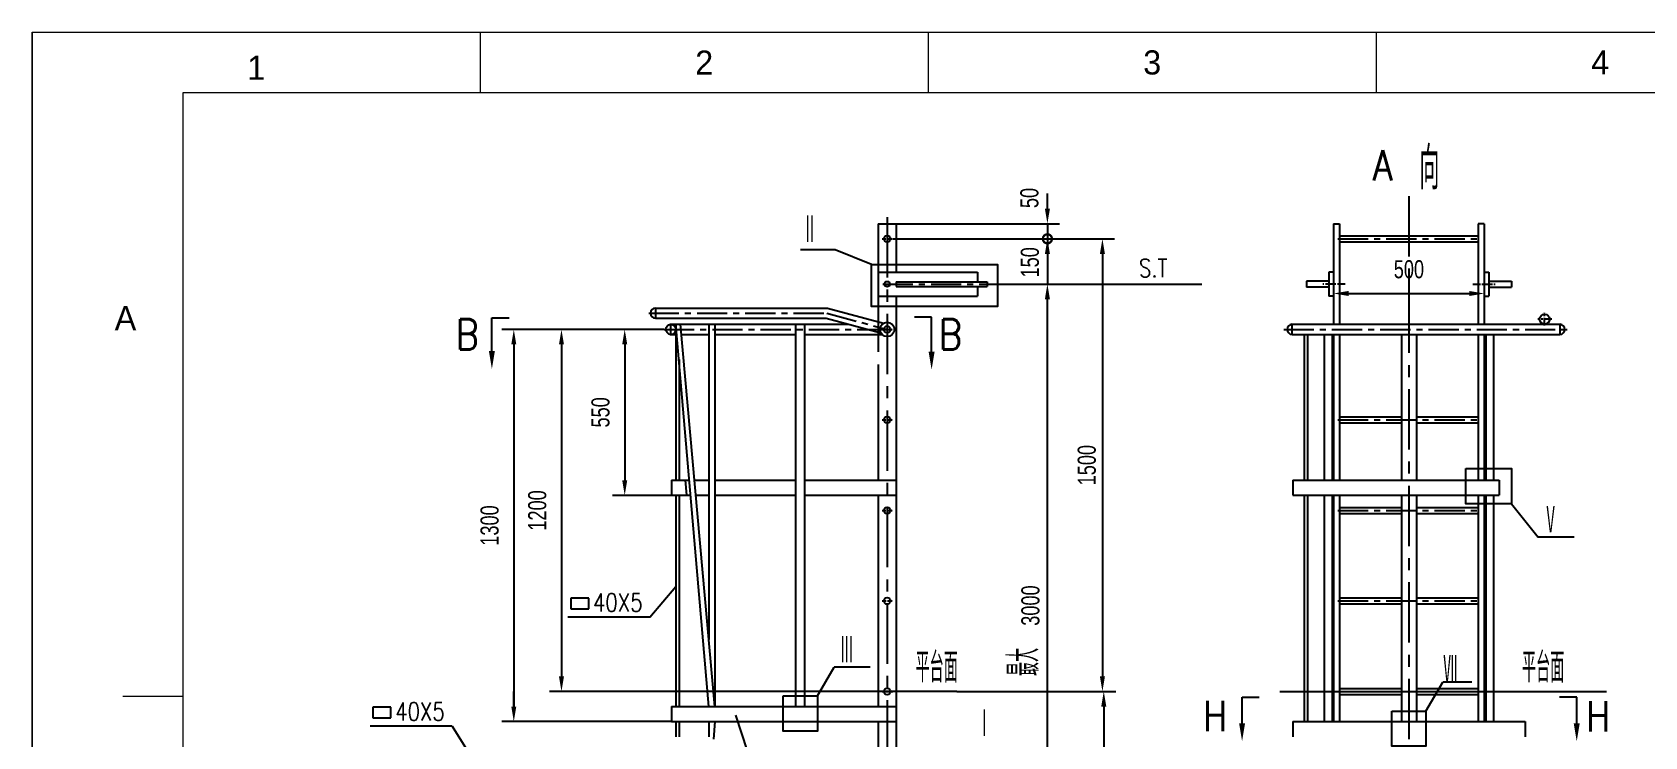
# Model space of a CAD drawing. Extents: x 148 to 221443, y -36682 to 6758.
# Drawn here: x 28158 to 33504, y -6063 to -3729 of the extents above; entities that cross this region are included whole.
import ezdxf
from ezdxf.enums import TextEntityAlignment as Align

# ---------------------------------------------------------------- set-up
doc = ezdxf.new("R2010")
doc.units = 0
doc.header["$LTSCALE"] = 10
doc.header["$MEASUREMENT"] = 0
doc.linetypes.add('CENTERX2', pattern=[4, 2.5, -0.5, 0.5, -0.5])
for name, color, linetype in [('2', 4, 'Continuous'), ('CENTER', 1, 'CENTERX2'), ('DIM', 4, 'Continuous'), ('RED', 7, 'Continuous'), ('WHITE', 7, 'Continuous')]:
    doc.layers.add(name, color=color, linetype=linetype)
doc.layers.add('2（细实线）', color=3, linetype='Continuous', lineweight=20)
doc.layers.add('图框层', color=7, linetype='Continuous', lineweight=15)
doc.styles.add('HZ', font='ROMS.SHX', dxfattribs={"width": 0.75, "bigfont": 'GBCBIG.SHX'})
doc.styles.get("Standard").update_dxf_attribs({"font": 'wison_e.shx', "width": 0.75, "bigfont": 'wison_c.shx'})
doc.styles.add('XW', font='ROMANS.shx', dxfattribs={"width": 0.85})
doc.dimstyles.new('DIM1', dxfattribs={"dimscale": 20, "dimtxt": 3, "dimasz": 2.5, "dimexe": 2, "dimexo": 0, "dimgap": 1, "dimtad": 0, "dimdec": 0, "dimzin": 0, "dimdsep": 46, "dimtxsty": 'Standard', "dimcen": 2, "dimclrd": 3, "dimclre": 3, "dimclrt": 3, "dimadec": 0, "dimazin": 0, "dimtfac": 0.666667, "dimtdec": 0, "dimtofl": 0, "dimtmove": 2, "dimatfit": 1, "dimfxl": 2, "dimtvp": 1.333333, "dimtolj": 1, "dimtzin": 0, "dimarcsym": 0})

# ---------------------------------------------------------------- blocks, each defined once
blk = doc.blocks.new('*D65')
at = {"color": 3, "lineweight": -2}
for p, q in [((32282, 14289), (32282, 14339)), ((31780.8, 14239), (32322, 14239)), ((31769.6, 14189), (32322, 14189)), ((32282, 14139), (32282, 14089))]:
    blk.add_line(p, q, dxfattribs=at)
at = {"color": 3}
for points in [[(32273.7, 14289), (32290.4, 14289), (32282, 14239)], [(32290.4, 14139), (32273.7, 14139), (32282, 14189)]]:
    blk.add_solid(points, dxfattribs=at)
at = {"layer": 'Defpoints', "color": 0}
for p in [(31780.8, 14239), (31769.6, 14189), (32282, 14189)]:
    blk.add_point(p, dxfattribs=at)
at = {"color": 3, "insert": (32222.6, 14324.4), "char_height": 60, "attachment_point": 5, "rotation": 90}
blk.add_mtext('\\A1;50', dxfattribs=at)
blk = doc.blocks.new('*D66')
at = {"color": 3, "lineweight": -2}
for p, q in [((31789.6, 14189), (32504.4, 14189)), ((32464.4, 14139), (32464.4, 12739)), ((32370.9, 12689), (32504.4, 12689))]:
    blk.add_line(p, q, dxfattribs=at)
at = {"color": 3}
for points in [[(32472.7, 14139), (32456, 14139), (32464.4, 14189)], [(32456, 12739), (32472.7, 12739), (32464.4, 12689)]]:
    blk.add_solid(points, dxfattribs=at)
at = {"layer": 'Defpoints', "color": 0}
for p in [(31789.6, 14189), (32370.9, 12689), (32464.4, 12689)]:
    blk.add_point(p, dxfattribs=at)
at = {"color": 3, "insert": (32412.8, 13439), "char_height": 60, "attachment_point": 5, "rotation": 90}
blk.add_mtext('\\A1;1500', dxfattribs=at)
blk = doc.blocks.new('_DotSmall')
at = {"layer": 'WHITE', "color": 0, "const_width": 0.5}
blk.add_lwpolyline([(-0.0625, 0, 1), (0.0625, 0, 1)], format="xyb", close=True, dxfattribs=at)
blk = doc.blocks.new('*D68')
at = {"layer": 'Defpoints', "color": 0}
for p in [(32093.5, 14039), (32282, 14039), (32282, 12239)]:
    blk.add_point(p, dxfattribs=at)
at = {"layer": 'WHITE', "color": 3, "linetype": 'Continuous', "lineweight": -2}
for p, q in [((32093.5, 14039), (32322, 14039)), ((32282, 12289), (32282, 13989)), ((32282, 12239), (32242, 12239))]:
    blk.add_line(p, q, dxfattribs=at)
at = {"layer": 'WHITE', "color": 3}
for points in [[(32290.4, 13989), (32273.7, 13989), (32282, 14039)], [(32273.7, 12289), (32290.4, 12289), (32282, 12239)]]:
    blk.add_solid(points, dxfattribs=at)
at = {"layer": 'WHITE', "color": 3, "insert": (32226, 12973.7), "char_height": 60, "attachment_point": 5, "rotation": 90}
blk.add_mtext('\\A1;3000', dxfattribs=at)
blk = doc.blocks.new('*D69')
at = {"layer": 'Defpoints', "color": 0}
for p in [(31011.4, 13889), (30880.8, 13339), (31035.8, 13339)]:
    blk.add_point(p, dxfattribs=at)
at = {"layer": 'WHITE', "color": 3, "linetype": 'Continuous', "lineweight": -2}
for p, q in [((31011.4, 13889), (30840.8, 13889)), ((30880.8, 13839), (30880.8, 13389)), ((31035.8, 13339), (30840.8, 13339))]:
    blk.add_line(p, q, dxfattribs=at)
at = {"layer": 'WHITE', "color": 3}
for points in [[(30889.2, 13839), (30872.5, 13839), (30880.8, 13889)], [(30872.5, 13389), (30889.2, 13389), (30880.8, 13339)]]:
    blk.add_solid(points, dxfattribs=at)
at = {"layer": 'WHITE', "color": 3, "insert": (30800.8, 13614), "char_height": 60, "attachment_point": 5, "rotation": 90}
blk.add_mtext('\\A1;550', dxfattribs=at)
blk = doc.blocks.new('*D70')
at = {"color": 3, "lineweight": -2}
for p, q in [((31011.4, 13889), (30473.2, 13889)), ((30513.2, 13839), (30513.2, 12639)), ((31035.8, 12589), (30473.2, 12589))]:
    blk.add_line(p, q, dxfattribs=at)
at = {"color": 3}
for points in [[(30521.5, 13839), (30504.9, 13839), (30513.2, 13889)], [(30504.9, 12639), (30521.5, 12639), (30513.2, 12589)]]:
    blk.add_solid(points, dxfattribs=at)
at = {"layer": 'Defpoints', "color": 0}
for p in [(31011.4, 13889), (30513.2, 12589), (31035.8, 12589)]:
    blk.add_point(p, dxfattribs=at)
at = {"color": 3, "insert": (30433.2, 13239), "char_height": 60, "attachment_point": 5, "rotation": 90}
blk.add_mtext('\\A1;1300', dxfattribs=at)
blk = doc.blocks.new('*D71')
at = {"layer": 'Defpoints', "color": 0}
for p in [(31011.4, 13889), (30671.2, 12689), (31981.5, 12689)]:
    blk.add_point(p, dxfattribs=at)
at = {"layer": 'WHITE', "color": 3, "linetype": 'Continuous', "lineweight": -2}
for p, q in [((31011.4, 13889), (30631.2, 13889)), ((30671.2, 13839), (30671.2, 12739)), ((31981.5, 12689), (30631.2, 12689))]:
    blk.add_line(p, q, dxfattribs=at)
at = {"layer": 'WHITE', "color": 3}
for points in [[(30679.5, 13839), (30662.9, 13839), (30671.2, 13889)], [(30662.9, 12739), (30679.5, 12739), (30671.2, 12689)]]:
    blk.add_solid(points, dxfattribs=at)
at = {"layer": 'WHITE', "color": 3, "insert": (30591.2, 13289), "char_height": 60, "attachment_point": 5, "rotation": 90}
blk.add_mtext('\\A1;1200', dxfattribs=at)
blk = doc.blocks.new('*D72')
at = {"layer": 'Defpoints', "color": 0}
for p in [(33230.4, 14039.1), (33730.4, 14039.1), (33730.4, 14007.9)]:
    blk.add_point(p, dxfattribs=at)
at = {"layer": 'WHITE', "color": 3, "linetype": 'Continuous', "lineweight": -2}
for p, q in [((33230.4, 14039.1), (33230.4, 13967.9)), ((33280.4, 14007.9), (33680.4, 14007.9)), ((33730.4, 14039.1), (33730.4, 13967.9))]:
    blk.add_line(p, q, dxfattribs=at)
at = {"layer": 'WHITE', "color": 3}
for points in [[(33280.4, 14016.2), (33280.4, 13999.6), (33230.4, 14007.9)], [(33680.4, 13999.6), (33680.4, 14016.2), (33730.4, 14007.9)]]:
    blk.add_solid(points, dxfattribs=at)
at = {"layer": 'WHITE', "color": 3, "insert": (33480.4, 14087.9), "char_height": 60, "attachment_point": 5}
blk.add_mtext('\\A1;500', dxfattribs=at)
blk = doc.blocks.new('*D172')
at = {"color": 3, "lineweight": -2}
for p, q in [((29754.5, -5963.1), (29754.5, -5913.1)), ((30257.1, -6013.1), (29714.5, -6013.1)), ((29789.9, -6113.1), (29714.5, -6113.1)), ((29754.5, -6163.1), (29754.5, -6213.1))]:
    blk.add_line(p, q, dxfattribs=at)
at = {"color": 3}
for points in [[(29746.2, -5963.1), (29762.8, -5963.1), (29754.5, -6013.1)], [(29762.8, -6163.1), (29746.2, -6163.1), (29754.5, -6113.1)]]:
    blk.add_solid(points, dxfattribs=at)
at = {"layer": 'Defpoints', "color": 0}
for p in [(30257.1, -6013.1), (29754.5, -6113.1), (29789.9, -6113.1)]:
    blk.add_point(p, dxfattribs=at)
at = {"color": 3, "insert": (29710.3, -6198.4), "char_height": 60, "attachment_point": 5, "rotation": 90}
blk.add_mtext('\\A1;100', dxfattribs=at)
blk = doc.blocks.new('1.5a2')
blk.add_line((16115.88, 10026.58), (16125.88, 10026.58))
at = {"layer": '图框层', "ltscale": 10}
for p, q in [((16100.88, 10136.58), (16991.88, 10136.58)), ((16100.88, 9716.58), (16100.88, 10136.58)), ((16100.88, 10136.58), (16100.88, 9716.58)), ((16175.13, 10136.58), (16175.13, 10126.58)), ((16249.38, 10136.58), (16249.38, 10126.58)), ((16323.63, 10136.58), (16323.63, 10126.58)), ((16125.88, 10126.58), (16981.88, 10126.58)), ((16125.88, 9726.58), (16125.88, 10126.58))]:
    blk.add_line(p, q, dxfattribs=at)
at = {"style": 'HZ'}
for s, p in [('1', (16138, 10130.7)), ('2', (16212.25, 10131.58)), ('3', (16286.5, 10131.58)), ('4', (16360.75, 10131.58)), ('A', (16116.33, 10089.21))]:
    blk.add_text(s, height=4, dxfattribs=at).set_placement(p, align=Align.MIDDLE)

msp = doc.modelspace()

# ---------------------------------------------------------------- linework, layer by layer
at = {"color": 3}
for p, q in [((31523.3482, -4363.109), (31523.3482, -4563.109)), ((31030.9058, -4413.109), (31563.3482, -4413.109)), ((30819.6541, -4449.9152), (30705.1415, -4449.9152)), ((30940.7497, -4498.283), (30819.6541, -4449.9152)), ((31563.3482, -4563.109), (32035.2575, -4563.109)), ((29681.8774, -4784.668), (29681.8774, -4674.8224)), ((31139.5074, -4786.5404), (31139.5074, -4672.4399)), ((33061.3312, -5291.0418), (33149.9781, -5401.4569)), ((33269.0567, -5401.4569), (33149.9781, -5401.4569)), ((29943.2508, -5604.3851), (29943.2508, -5639.7902)), ((30002.9144, -5604.3851), (29943.2508, -5604.3851)), ((30002.9144, -5639.7902), (30002.9144, -5604.3851)), ((30205.9759, -5666.6151), (30292.1255, -5565.4195)), ((29943.2508, -5639.7902), (30002.9144, -5639.7902)), ((30205.9759, -5666.6151), (29934.047, -5666.6151)), ((30760.6997, -5928.0224), (30816.7264, -5832.0409)), ((30935.805, -5832.0409), (30816.7264, -5832.0409)), ((31222.8192, -5913.109), (31612.2395, -5913.109)), ((32168.6877, -6018.2229), (32168.6877, -5932.3686)), ((32293.7171, -5913.109), (33377.0493, -5913.109)), ((32778.1832, -5978.0224), (32834.2098, -5882.0409)), ((32930.686, -5882.0409), (32834.2098, -5882.0409)), ((33277.9614, -6018.2229), (33277.9614, -5932.3686)), ((29287.5466, -5965.5967), (29287.5466, -6001.0018)), ((29347.2102, -5965.5967), (29287.5466, -5965.5967)), ((29347.2102, -6001.0018), (29347.2102, -5965.5967)), ((29550.2718, -6027.8266), (29278.3428, -6027.8266)), ((29287.5466, -6001.0018), (29347.2102, -6001.0018)), ((29550.2718, -6027.8266), (29603.5403, -6113.109)), ((30548.095, -6167.4367), (30490.0349, -5991.6015))]:
    msp.add_line(p, q, dxfattribs=at)
at = {"color": 7}
for p, q in [((29681.8774, -4674.8224), (29739.0018, -4674.8224)), ((31139.5074, -4672.4399), (31082.383, -4672.4399)), ((32168.6877, -5932.3686), (32225.8121, -5932.3686)), ((33277.9614, -5932.3686), (33220.837, -5932.3686))]:
    msp.add_line(p, q, dxfattribs=at)
at = {"color": 3}
for points in [[(30940.7497, -4498.283), (31357.5002, -4498.283), (31357.5002, -4637.1292), (30940.7497, -4637.1292)], [(32910.2087, -5174.5111), (33061.3312, -5174.5111), (33061.3312, -5291.0418), (32910.2087, -5291.0418)], [(30647.753, -5928.0224), (30760.6997, -5928.0224), (30760.6997, -6044.5531), (30647.753, -6044.5531)], [(32665.2365, -5978.0224), (32778.1832, -5978.0224), (32778.1832, -6094.5531), (32665.2365, -6094.5531)]]:
    msp.add_lwpolyline(points, close=True, dxfattribs=at)
for points in [[(29691.8774, -4784.668), (29671.8774, -4784.668), (29681.8774, -4844.668)], [(31129.5074, -4786.5404), (31149.5074, -4786.5404), (31139.5074, -4846.5404)], [(32178.6877, -6018.2229), (32158.6877, -6018.2229), (32168.6877, -6078.2229)], [(33267.9614, -6018.2229), (33287.9614, -6018.2229), (33277.9614, -6078.2229)]]:
    msp.add_solid(points, dxfattribs=at)
at = {"layer": 'CENTER', "ltscale": 8}
for p, q in [((32721.7098, -4271.2624), (32721.7098, -8357.3886)), ((30992.1255, -4341.5622), (30992.1255, -8392.5907))]:
    msp.add_line(p, q, dxfattribs=at)
at = {"layer": 'CENTER', "ltscale": 0.5}
for p, q in [((30975.7162, -4413.109), (31010.9058, -4413.109)), ((30975.7162, -4713.109), (31010.9058, -4713.109)), ((30975.7162, -5013.109), (31010.9058, -5013.109)), ((30975.7162, -5313.109), (31010.9058, -5313.109)), ((30975.7162, -5613.109), (31010.9058, -5613.109))]:
    msp.add_line(p, q, dxfattribs=at)
at = {"layer": 'CENTER', "ltscale": 4}
for p, q in [((32486.5858, -4413.109), (32957.7195, -4413.109)), ((30977.5229, -4563.109), (31334.7914, -4563.109)), ((30201.8488, -4659.609), (30792.4608, -4659.609)), ((30792.4608, -4659.609), (30992.1255, -4713.109)), ((30252.6607, -4713.109), (31018.3526, -4713.109)), ((32306.7472, -4713.109), (33257.09, -4713.109)), ((32486.5858, -5013.109), (32957.7195, -5013.109)), ((32486.5858, -5313.109), (32957.7195, -5313.109)), ((32486.5858, -5613.109), (32957.7195, -5613.109))]:
    msp.add_line(p, q, dxfattribs=at)
at = {"layer": 'CENTER'}
for p, q in [((33195.1785, -4679.609), (33148.6082, -4679.609)), ((33171.7098, -4699.8406), (33171.7098, -4658.4042))]:
    msp.add_line(p, q, dxfattribs=at)
at = {"layer": 'DIM', "color": 1, "linetype": 'CENTERX2'}
for p, q in [((32509.8747, -4563.0874), (32436.3186, -4563.0874)), ((32933.5449, -4563.0874), (33007.1011, -4563.0874))]:
    msp.add_line(p, q, dxfattribs=at)
at = {"layer": 'DIM', "color": 1}
msp.add_line((32334.9598, -4729.859), (32334.9598, -4696.359), dxfattribs=at)
at = {"layer": 'DIM'}
msp.add_line((30975.7162, -5913.109), (31010.9058, -5913.109), dxfattribs=at)
at = {"layer": 'DIM', "color": 3}
for p, q in [((31612.2395, -5913.109), (31750.218, -5913.109)), ((31710.218, -5963.109), (31710.218, -8563.109))]:
    msp.add_line(p, q, dxfattribs=at)
msp.add_solid([(31701.8847, -5963.109), (31718.5514, -5963.109), (31710.218, -5913.109)], dxfattribs=at)
at = {"layer": 'RED'}
for p, q in [((30962.1255, -4363.109), (30962.1255, -4787.7297)), ((30962.1255, -4363.109), (31022.1255, -4363.109)), ((31022.1255, -4363.109), (31022.1255, -4523.109)), ((32471.7098, -4363.109), (32491.7098, -4363.109)), ((32471.7098, -4363.109), (32471.7098, -4696.359)), ((32491.7098, -4363.109), (32491.7098, -4696.359)), ((32951.7098, -4363.109), (32951.7098, -4696.359)), ((32971.7098, -4363.109), (32951.7098, -4363.109)), ((32971.7098, -4363.109), (32971.7098, -4696.359)), ((32491.7098, -4403.109), (32951.7098, -4403.109)), ((32491.7098, -4423.109), (32951.7098, -4423.109)), ((30962.1255, -4523.109), (31292.1255, -4523.109)), ((31292.1255, -4523.109), (31292.1255, -4555.609)), ((32456.3135, -4523.0895), (32456.3135, -4603.0895)), ((32471.7098, -4523.0895), (32456.3135, -4523.0895)), ((32971.7098, -4523.0895), (32987.1061, -4523.0895)), ((32987.1061, -4523.0895), (32987.1061, -4603.0895)), ((31022.1255, -4555.609), (31323.7547, -4555.609)), ((31022.1255, -4555.609), (31022.1255, -4570.609)), ((31022.1255, -4570.609), (31323.7547, -4570.609)), ((31292.1255, -4570.609), (31292.1255, -4603.109)), ((31323.7547, -4555.609), (31323.7547, -4570.609)), ((32381.7098, -4553.0815), (32381.7098, -4573.1209)), ((32456.3135, -4553.0895), (32381.7098, -4553.0815)), ((32456.3135, -4573.1209), (32381.7098, -4573.1209)), ((32987.1061, -4553.0895), (33061.7098, -4553.0815)), ((32987.1061, -4573.1209), (33061.7098, -4573.1209)), ((33061.7098, -4553.0815), (33061.7098, -4573.1209)), ((30224.5636, -4642.859), (30794.666, -4642.859)), ((30794.666, -4642.859), (30979.8581, -4692.4811)), ((30962.1255, -4603.109), (31292.1255, -4603.109)), ((31022.1255, -4603.109), (31022.1255, -6313.109)), ((32471.7098, -4603.0895), (32456.3135, -4603.0895)), ((32971.7098, -4603.0895), (32987.1061, -4603.0895)), ((30224.5636, -4676.359), (30790.2556, -4676.359)), ((30275.3755, -4696.359), (30864.8966, -4696.359)), ((30292.1255, -4696.359), (30292.1255, -5213.109)), ((30401.1255, -5963.109), (30292.1255, -4696.359)), ((30421.1255, -5963.109), (30307.1255, -4696.359)), ((30401.1255, -4696.359), (30401.1255, -5263.109)), ((30421.1255, -4696.359), (30421.1255, -5263.109)), ((30688.1255, -4696.359), (30688.1255, -5363.109)), ((30718.1255, -4696.359), (30718.1255, -5363.109)), ((30790.2556, -4676.359), (30971.1877, -4724.8396)), ((32334.9598, -4696.359), (33221.7098, -4696.359)), ((33221.7098, -4696.359), (33221.7098, -4729.859)), ((30275.3755, -4729.859), (30292.1255, -4729.859)), ((30309.9684, -4729.859), (30401.1255, -4729.859)), ((30421.1255, -4729.859), (30688.1255, -4729.859)), ((30718.1255, -4729.859), (30974.9372, -4729.859)), ((32334.9598, -4729.859), (33221.7098, -4729.859)), ((32374.1174, -4729.859), (32374.1174, -5213.109)), ((32385.9873, -4729.9583), (32385.9873, -5213.109)), ((32441.1766, -4729.859), (32441.1766, -5213.109)), ((32466.8881, -4729.859), (32466.8881, -5213.109)), ((32471.7098, -4729.859), (32471.7098, -4796.359)), ((32471.7098, -4729.859), (32471.7098, -5213.109)), ((32491.7098, -4729.859), (32491.7098, -4796.359)), ((32491.7098, -4729.859), (32491.7098, -5213.109)), ((32696.7098, -4729.859), (32696.7098, -5213.109)), ((32746.7098, -4729.859), (32746.7098, -5213.109)), ((32951.7098, -4729.859), (32951.7098, -4796.359)), ((32951.7098, -4729.859), (32951.7098, -5213.109)), ((32971.7098, -4729.859), (32971.7098, -4796.359)), ((32971.7098, -4729.859), (32971.7098, -5213.109)), ((32976.5315, -4729.859), (32976.5315, -5213.109)), ((33002.243, -4729.859), (33002.243, -5213.109)), ((30302.1255, -4812.5746), (30302.1255, -5213.109)), ((30962.1255, -4829.859), (30962.1255, -5213.109)), ((32491.7098, -5003.109), (32696.7098, -5003.109)), ((32491.7098, -5023.109), (32696.7098, -5023.109)), ((32746.7098, -5003.109), (32951.7098, -5003.109)), ((32746.7098, -5023.109), (32951.7098, -5023.109)), ((30277.1255, -5213.109), (30336.5903, -5213.109)), ((30277.1255, -5213.109), (30277.1255, -5263.109)), ((30323.0718, -5213.109), (30327.1176, -5263.109)), ((30353.63, -5213.109), (30401.1255, -5213.109)), ((30421.1255, -5213.109), (30688.1255, -5213.109)), ((30718.1255, -5213.109), (31022.1255, -5213.109)), ((32336.7098, -5213.109), (32336.7098, -5263.109)), ((32336.7098, -5213.109), (33020.3643, -5213.109)), ((33020.3643, -5213.109), (33020.3643, -5263.109)), ((30277.1255, -5263.109), (30340.8926, -5263.109)), ((30292.1255, -5263.109), (30292.1255, -5963.109)), ((30302.1255, -5263.109), (30302.1255, -5963.109)), ((30358.1297, -5263.109), (30401.1255, -5263.109)), ((30401.1255, -5263.109), (30401.1255, -5740.8722)), ((30421.1255, -5263.109), (30688.1255, -5263.109)), ((30421.1255, -5263.109), (30421.1255, -5963.109)), ((30718.1255, -5263.109), (31022.1255, -5263.109)), ((30962.1255, -5263.109), (30962.1255, -5413.109)), ((32336.7098, -5263.109), (33020.3643, -5263.109)), ((32374.1174, -5263.109), (32374.1174, -6013.109)), ((32385.9873, -5263.109), (32385.9873, -6013.109)), ((32441.1766, -5263.109), (32441.1766, -6013.109)), ((32466.8881, -5263.109), (32466.8881, -6013.109)), ((32471.7098, -5263.109), (32471.7098, -5413.109)), ((32491.7098, -5263.109), (32491.7098, -5413.109)), ((32696.7098, -5263.109), (32696.7098, -5413.109)), ((32746.7098, -5263.109), (32746.7098, -5413.109)), ((32951.7098, -5263.109), (32951.7098, -6013.109)), ((32971.7098, -5263.109), (32971.7098, -6013.109)), ((32976.5315, -5263.109), (32976.5315, -6013.109)), ((33002.243, -5263.109), (33002.243, -6013.109)), ((32491.7098, -5303.109), (32696.7098, -5303.109)), ((32491.7098, -5323.109), (32696.7098, -5323.109)), ((32746.7098, -5303.109), (32951.7098, -5303.109)), ((32746.7098, -5323.109), (32951.7098, -5323.109)), ((30688.1255, -5363.109), (30688.1255, -5963.109)), ((30718.1255, -5363.109), (30718.1255, -5963.109)), ((30962.1255, -5413.109), (30962.1255, -5963.109)), ((32471.7098, -5413.109), (32471.7098, -6013.109)), ((32491.7098, -5413.109), (32491.7098, -6013.109)), ((32696.7098, -5413.109), (32696.7098, -6013.109)), ((32746.7098, -5413.109), (32746.7098, -6013.109)), ((32491.7098, -5603.109), (32696.7098, -5603.109)), ((32746.7098, -5603.109), (32951.7098, -5603.109)), ((32491.7098, -5623.109), (32696.7098, -5623.109)), ((32746.7098, -5623.109), (32951.7098, -5623.109)), ((32491.7098, -5903.109), (32696.7098, -5903.109)), ((32491.7098, -5923.109), (32696.7098, -5923.109)), ((32746.7098, -5903.109), (32951.7098, -5903.109)), ((32746.7098, -5923.109), (32951.7098, -5923.109)), ((30277.1255, -5963.109), (31022.1255, -5963.109)), ((30277.1255, -5963.109), (30277.1255, -6013.109)), ((30277.1255, -6013.109), (31022.1255, -6013.109)), ((30292.1255, -6013.109), (30292.1255, -6063.109)), ((30302.1255, -6013.109), (30302.1255, -6063.109)), ((30401.1255, -6013.109), (30401.1255, -6063.109)), ((30421.1255, -6013.109), (30416.8852, -6070.819)), ((30962.1255, -6013.109), (30962.1255, -8363.109)), ((32336.7098, -6013.109), (33106.7098, -6013.109)), ((32336.7098, -6013.109), (32336.7098, -6063.109)), ((33106.7098, -6013.109), (33106.7098, -6063.109))]:
    msp.add_line(p, q, dxfattribs=at)
for centre, radius in [((30992.1255, -4413.109), 11), ((30992.1255, -4563.109), 9), ((30275.3755, -4713.109), 16.75), ((30992.1255, -4713.109), 24), ((30992.1255, -4713.109), 11), ((33171.7098, -4679.609), 16.75), ((30992.1255, -5013.109), 11), ((30992.1255, -5313.109), 11), ((30992.1255, -5613.109), 11), ((30992.1255, -5913.109), 11)]:
    msp.add_circle(centre, radius, dxfattribs=at)
for centre, start, end in [((30224.5636, -4659.609), 90, 270), ((32334.9598, -4713.109), 90, 270), ((33221.7098, -4713.109), 270, 90)]:
    msp.add_arc(centre, 16.75, start, end, dxfattribs=at)
at = {"layer": 'WHITE', "color": 1, "linetype": 'Continuous'}
for p, q in [((32721.7098, -4529.0044), (32721.7098, -4703.5205)), ((30224.5636, -4642.859), (30224.5636, -4676.359)), ((30275.3755, -4733.5444), (30275.3755, -4693.471))]:
    msp.add_line(p, q, dxfattribs=at)

# ---------------------------------------------------------------- block references
at = {"color": 3, "xscale": 60, "yscale": 60, "zscale": 60, "rotation": 90}
msp.add_blockref('_DotSmall', (31523.3482, -4413.109), dxfattribs=at)
at = {"layer": '2（细实线）', "xscale": 20, "yscale": 20, "zscale": 20}
msp.add_blockref('1.5a2', (-293859.3155, -206460.0853), dxfattribs=at)

# ---------------------------------------------------------------- texts
at = {"color": 3}
for s, height, style, width, p in [('向', 140, 'HZ', 0.65, (32756.6111, -4249.1283)), ('A', 100, 'XW', 0.85, (32602.0852, -4219.4122)), ('Ⅱ', 100, 'HZ', 0.65, (30712.2641, -4433.1301)), ('S.T', 60, 'XW', 0.8, (31826.8548, -4540.0134)), ('Ⅴ', 100, 'HZ', 0.65, (33167.9839, -5395.8388)), ('40X5', 60, 'XW', 0.8, (30016.9347, -5648.1943)), ('Ⅲ', 100, 'HZ', 0.65, (30834.7322, -5826.4228)), ('Ⅶ', 100, 'HZ', 0.65, (32836.1462, -5889.9066)), ('40X5', 60, 'XW', 0.8, (29361.2305, -6009.4059)), ('Ⅰ', 100, 'HZ', 0.65, (31291.3122, -6070.0037))]:
    msp.add_text(s, height=height, dxfattribs=dict(at, style=style, width=width)).set_placement(p)
at = {"color": 3, "style": 'XW', "width": 0.85}
for s, p in [('B', (29638.4198, -4729.8083)), ('B', (31240.2711, -4729.8083)), ('H', (32119.1855, -5994.3864)), ('H', (33388.7169, -5995.3762))]:
    msp.add_text(s, height=100, dxfattribs=at).set_placement(p, align=Align.MIDDLE_RIGHT)
at = {"layer": '2', "color": 3, "linetype": 'Continuous', "style": 'HZ', "width": 0.65}
for p in [(31086.0219, -5883.4721), (33096.6212, -5883.4721)]:
    msp.add_text('平台面', height=100, dxfattribs=at).set_placement(p)
msp.add_text('最大', height=100, rotation=90, dxfattribs=at).set_placement((31494.7117, -5862.2031))
at = {"layer": 'DIM', "color": 3, "insert": (31465.4559, -4490.9087), "char_height": 60, "attachment_point": 5, "rotation": 90}
msp.add_mtext('\\A1;150', dxfattribs=at)

# ---------------------------------------------------------------- dimensions: what is measured, and where the dimension line sits
at = {"color": 3}
dim = msp.add_linear_dim(base=(31523.3482, -4413.109), p1=(31022.1255, -4363.109), p2=(31010.9058, -4413.109), angle=90, dimstyle='DIM1', override={"dimsah": 1}, dxfattribs=at)
dim.commit()
dim.dimension.update_dxf_attribs({"geometry": '*D65', "text_midpoint": (31463.9324, -4277.7299), "dimtype": 160, "insert": (-758.6997, -18602.1396)})
dim = msp.add_linear_dim(base=(31705.6573, -5913.109), p1=(31030.9058, -4413.109), p2=(31612.2395, -5913.109), angle=90, dimstyle='DIM1', dxfattribs=at)
dim.commit()
dim.dimension.update_dxf_attribs({"geometry": '*D66', "text_midpoint": (31654.1022, -5163.109), "dimtype": 160, "insert": (-758.6997, -18602.1396)})
dim = msp.add_linear_dim(base=(29754.5096, -6013.109), p1=(30252.6607, -4713.109), p2=(30277.1255, -6013.109), angle=90, dimstyle='DIM1', dxfattribs=at)
dim.commit()
dim.dimension.update_dxf_attribs({"geometry": '*D70', "text_midpoint": (29674.5096, -5363.109), "insert": (-758.6997, -18602.1396)})
dim = msp.add_linear_dim(base=(29754.5096, -6113.109), p1=(30257.1255, -6013.109), p2=(29789.8554, -6113.109), angle=90, dimstyle='DIM1', dxfattribs=at)
dim.commit()
dim.dimension.update_dxf_attribs({"geometry": '*D172', "text_midpoint": (29710.2594, -6198.416), "dimtype": 160})
at = {"layer": 'WHITE', "color": 7, "linetype": 'Continuous'}
dim = msp.add_linear_dim(base=(32971.7098, -4594.2485), p1=(32471.7098, -4563.0874), p2=(32971.7098, -4563.0874), text='500', dimstyle='DIM1', dxfattribs=at)
dim.commit()
dim.dimension.update_dxf_attribs({"geometry": '*D72', "text_midpoint": (32721.7098, -4514.2485), "insert": (-758.6997, -18602.1396)})
at = {"layer": 'WHITE', "color": 1, "linetype": 'Continuous'}
dim = msp.add_linear_dim(base=(31523.3482, -4563.109), p1=(31523.3482, -6363.109), p2=(31334.7914, -4563.109), angle=90, text='3000', dimstyle='DIM1', dxfattribs=at)
dim.commit()
dim.dimension.update_dxf_attribs({"geometry": '*D68', "text_midpoint": (31467.2863, -5628.4259), "dimtype": 160, "insert": (-758.6997, -18602.1396)})
at = {"layer": 'WHITE', "color": 7, "linetype": 'Continuous'}
dim = msp.add_linear_dim(base=(29912.4862, -5913.109), p1=(30252.6607, -4713.109), p2=(31222.8192, -5913.109), angle=90, dimstyle='DIM1', dxfattribs=at)
dim.commit()
dim.dimension.update_dxf_attribs({"geometry": '*D71', "text_midpoint": (29832.4862, -5313.109), "insert": (-758.6997, -18602.1396)})
at = {"layer": 'WHITE', "color": 1, "linetype": 'Continuous'}
dim = msp.add_linear_dim(base=(30122.1213, -5263.109), p1=(30252.6607, -4713.109), p2=(30277.1255, -5263.109), angle=90, dimstyle='DIM1', dxfattribs=at)
dim.commit()
dim.dimension.update_dxf_attribs({"geometry": '*D69', "text_midpoint": (30042.1213, -4988.109), "insert": (-758.6997, -18602.1396)})

doc.saveas('drawing.dxf')
